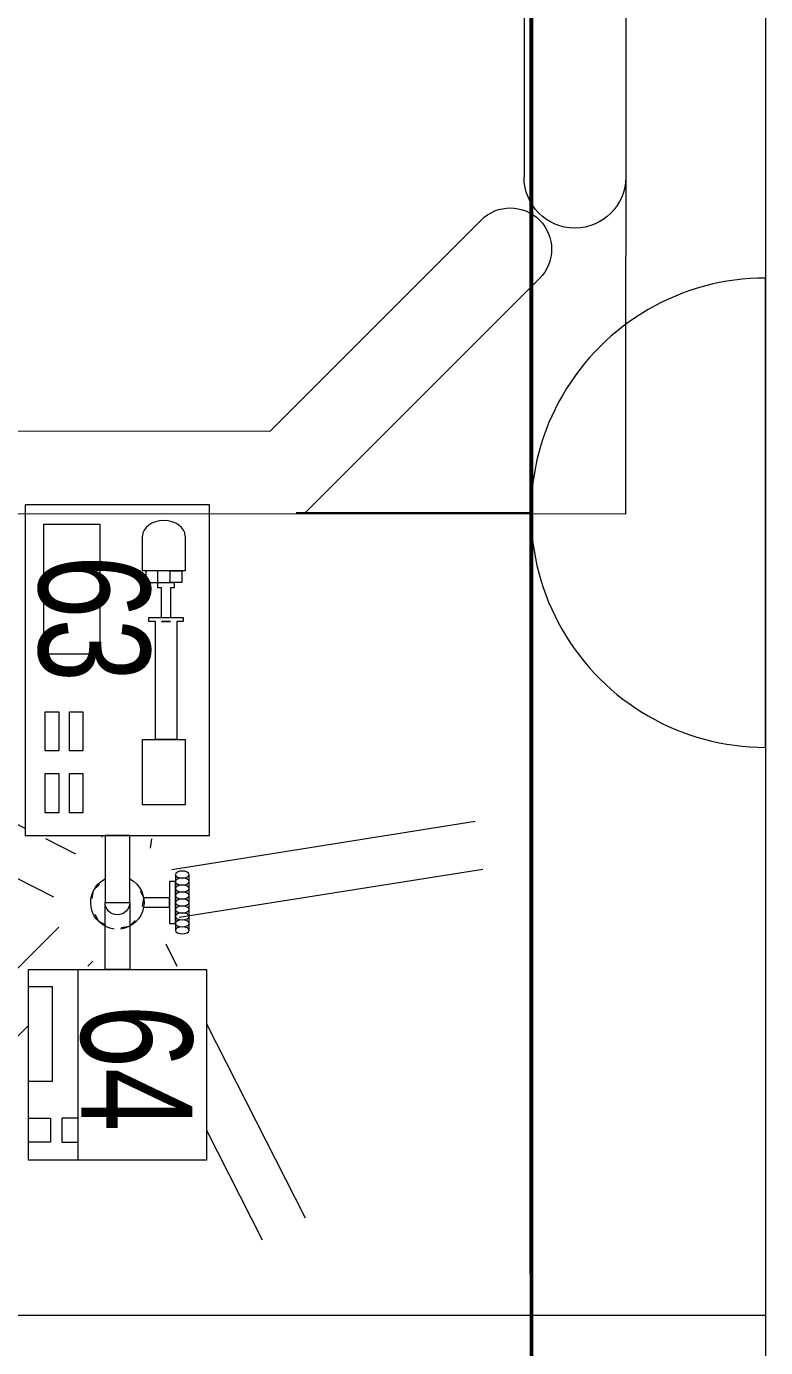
# Model space of a CAD drawing. Header units: metres. Extents: x 75097 to 220695, y -1557923 to -1361206.
# Drawn here: x 105619 to 106200, y -1460560 to -1459521 of the extents above; entities that cross this region are included whole.
import ezdxf

# ---------------------------------------------------------------- set-up
doc = ezdxf.new("R2010")
doc.units = ezdxf.units.M
doc.layers.get('0').update_dxf_attribs({"lineweight": 0})
for name, color, linetype, lineweight in [('A-100 - Copy$0$Medical Equipment and Furniture', 8, 'Continuous', 0), ('A-100 - Copy$0$Medical Equipment and Furniture1', 8, 'Continuous', 5), ('A-100 - Copy$0$Medical Equipment and Furniture2', 8, 'Continuous', 13), ('A-100 - Copy$0$Walls', 8, 'Continuous', 0)]:
    doc.layers.add(name, color=color, linetype=linetype, lineweight=lineweight)
doc.layers.add('E-POWR', color=7, linetype='Continuous', lineweight=9, true_color=0x4e7e3e)
doc.styles.add('A-100 - Copy$0$X3G_ENTITY_257CFD', font='swisscl.ttf', dxfattribs={"height": 200})

# ---------------------------------------------------------------- blocks, each defined once
blk = doc.blocks.new('NORMAL SOCKET')
at = {"layer": 'E-POWR'}
for p, q in [((0, 307.7), (0, 615.4)), ((-307.7, 0), (307.7, 0))]:
    blk.add_line(p, q, dxfattribs=at)
blk.add_ellipse((0, 0), major_axis=(32.8, 305.9), ratio=1, start_param=4.81904, end_param=7.960633, dxfattribs=at)
blk = doc.blocks.new('*X149')
for p, q in [((5, 3), (5, 3)), ((5, 3), (5, 3)), ((5, 3), (5, 3)), ((5, 3), (5, 3)), ((5, 3), (5, 3)), ((5, 3), (5, 3)), ((5, 3), (5, 3)), ((5, 3), (5, 3)), ((5, 3), (5, 3)), ((5, 3), (5, 3)), ((5, 3), (5, 3)), ((5, 3), (5, 3)), ((5, 3), (5, 3)), ((5, 3), (5, 3)), ((5, 3), (5, 3)), ((5, 3), (5, 3)), ((5, 3), (5, 3)), ((5, 3), (5, 3)), ((5, 3), (5, 3)), ((5, 3), (5, 3)), ((5, 3), (5, 3)), ((5, 3), (5, 3)), ((5, 3), (5, 3)), ((5, 3), (5, 3)), ((5, 3), (5, 3)), ((5, 3), (5, 3)), ((5, 3), (5, 3)), ((5, 3), (5, 3)), ((5, 3), (5, 3)), ((5, 3), (5, 3)), ((5, 3), (5, 3)), ((5, 3), (5, 3)), ((5, 3), (5, 3)), ((5, 3), (5, 3)), ((5, 3), (5, 3)), ((5, 3), (5, 3)), ((5, 3), (5, 3)), ((5, 3), (5, 3)), ((5, 3), (5, 3)), ((5, 3), (5, 3)), ((5, 3), (5, 3)), ((5, 3), (5, 3)), ((5, 3), (5, 3)), ((5, 3), (5, 3)), ((5, 3), (5, 3)), ((5, 3), (5, 3)), ((5, 3), (5, 3)), ((5, 3), (5, 3)), ((5, 3), (5, 3)), ((5, 3), (5, 3)), ((5, 3), (5, 3)), ((5, 3), (5, 3)), ((5, 3), (5, 3)), ((5, 3), (5, 3)), ((5, 3), (5, 3)), ((5, 3), (5, 3)), ((5, 3), (5, 3)), ((5, 3), (5, 3)), ((5, 3), (5, 3)), ((5, 3), (5, 3)), ((5, 3), (5, 3)), ((5, 3), (5, 3)), ((5, 3), (5, 3)), ((5, 3), (5, 3)), ((5, 3), (5, 3)), ((5, 3), (5, 3)), ((6, 3), (5, 3)), ((5, 3), (5, 3)), ((6, 3), (5, 3)), ((5, 3), (5, 3)), ((6, 3), (5, 3)), ((5, 3), (5, 3)), ((6, 3), (5, 3)), ((5, 3), (5, 3)), ((5, 3), (5, 3)), ((5, 3), (5, 3)), ((5, 3), (5, 3)), ((5, 3), (5, 3)), ((5, 3), (5, 3)), ((5, 3), (5, 3)), ((5, 3), (5, 3)), ((5, 3), (5, 3)), ((5, 3), (5, 3)), ((5, 3), (5, 3)), ((5, 3), (5, 3)), ((5, 3), (5, 3)), ((5, 3), (5, 3)), ((5, 3), (5, 3)), ((5, 3), (5, 3)), ((5, 3), (5, 3)), ((5, 3), (5, 3)), ((5, 3), (5, 3)), ((5, 3), (5, 3)), ((5, 3), (5, 3)), ((5, 3), (5, 3)), ((5, 3), (5, 3)), ((6, 3), (6, 3)), ((6, 3), (6, 3)), ((6, 3), (6, 3)), ((6, 3), (6, 3)), ((6, 3), (6, 3)), ((6, 3), (6, 3)), ((6, 3), (6, 3)), ((6, 3), (6, 3)), ((6, 3), (6, 3)), ((6, 3), (6, 3)), ((6, 3), (6, 3)), ((6, 3), (6, 3)), ((6, 3), (6, 3)), ((6, 3), (6, 3)), ((6, 3), (6, 3)), ((6, 3), (6, 3)), ((6, 3), (6, 3)), ((6, 3), (6, 3)), ((6, 3), (6, 3)), ((6, 3), (6, 3)), ((6, 3), (6, 3)), ((6, 3), (6, 3)), ((6, 3), (6, 3)), ((6, 3), (6, 3)), ((6, 3), (6, 3)), ((6, 3), (6, 3)), ((6, 3), (6, 3)), ((6, 3), (6, 3)), ((6, 3), (6, 3)), ((6, 3), (6, 3)), ((6, 3), (6, 3)), ((6, 3), (6, 3)), ((6, 3), (6, 3)), ((6, 3), (6, 3)), ((6, 3), (6, 3)), ((6, 3), (6, 3)), ((6, 3), (6, 3)), ((6, 3), (6, 3)), ((6, 3), (6, 3)), ((6, 3), (6, 3)), ((6, 3), (6, 3)), ((6, 3), (6, 3)), ((6, 3), (6, 3)), ((6, 3), (6, 3)), ((6, 3), (6, 3)), ((6, 3), (6, 3)), ((6, 3), (6, 3)), ((6, 3), (6, 3)), ((6, 3), (6, 3)), ((6, 3), (6, 3)), ((6, 3), (6, 3)), ((6, 3), (6, 3)), ((6, 3), (6, 3)), ((6, 3), (6, 3)), ((6, 3), (6, 3)), ((6, 3), (6, 3)), ((6, 3), (6, 3)), ((6, 3), (6, 3)), ((6, 3), (6, 3)), ((6, 3), (6, 3)), ((6, 3), (6, 3)), ((6, 3), (6, 3)), ((6, 3), (6, 3)), ((6, 3), (6, 3)), ((6, 3), (6, 3)), ((6, 3), (6, 3)), ((6, 3), (6, 3)), ((6, 3), (6, 3)), ((6, 3), (6, 3)), ((6, 3), (6, 3)), ((6, 3), (6, 3)), ((6, 3), (6, 3)), ((6, 3), (6, 3)), ((6, 3), (6, 3)), ((6, 3), (6, 3)), ((6, 3), (6, 3)), ((6, 3), (6, 3)), ((6, 3), (6, 3)), ((6, 3), (6, 3)), ((6, 3), (6, 3)), ((6, 3), (6, 3)), ((6, 3), (6, 3)), ((6, 3), (6, 3)), ((6, 3), (6, 3)), ((6, 3), (6, 3)), ((6, 3), (6, 3)), ((6, 3), (6, 3)), ((6, 3), (6, 3)), ((6, 3), (6, 3)), ((6, 3), (6, 3)), ((6, 3), (6, 3)), ((6, 3), (6, 3)), ((6, 3), (6, 3)), ((6, 3), (6, 3)), ((6, 3), (6, 3)), ((6, 3), (6, 3)), ((6, 3), (6, 3)), ((6, 3), (6, 3)), ((6, 3), (6, 3)), ((6, 3), (6, 3)), ((6, 3), (6, 3)), ((6, 3), (6, 3)), ((6, 3), (6, 3)), ((6, 3), (6, 3)), ((6, 3), (6, 3)), ((6, 3), (6, 3)), ((6, 3), (6, 3)), ((6, 3), (6, 3)), ((6, 3), (6, 3)), ((6, 3), (6, 3)), ((6, 3), (6, 3)), ((6, 3), (6, 3)), ((6, 3), (6, 3)), ((6, 3), (6, 3)), ((6, 3), (6, 3)), ((6, 3), (6, 3)), ((6, 3), (6, 3)), ((6, 3), (6, 3)), ((6, 3), (6, 3)), ((6, 3), (6, 3)), ((6, 3), (6, 3)), ((6, 3), (6, 3)), ((6, 3), (6, 3)), ((6, 3), (6, 3)), ((6, 3), (6, 3)), ((6, 3), (6, 3)), ((6, 3), (6, 3)), ((6, 3), (6, 3)), ((6, 3), (6, 3)), ((6, 3), (6, 3)), ((6, 3), (6, 3)), ((6, 3), (6, 3)), ((6, 3), (6, 3)), ((6, 3), (6, 3)), ((6, 3), (6, 3)), ((6, 3), (6, 3)), ((6, 3), (6, 3)), ((6, 3), (6, 3)), ((6, 3), (6, 3)), ((6, 3), (6, 3)), ((6, 3), (6, 3)), ((6, 3), (6, 3)), ((6, 3), (6, 3)), ((6, 3), (6, 3)), ((6, 3), (6, 3)), ((6, 3), (6, 3)), ((6, 3), (6, 3)), ((6, 3), (6, 3)), ((6, 3), (6, 3)), ((6, 3), (6, 3)), ((6, 3), (6, 3)), ((6, 3), (6, 3)), ((6, 3), (6, 3)), ((6, 3), (6, 3)), ((6, 3), (6, 3)), ((6, 3), (6, 3)), ((6, 3), (6, 3)), ((6, 3), (6, 3)), ((6, 3), (6, 3)), ((6, 3), (6, 3)), ((6, 3), (6, 3)), ((6, 3), (6, 3)), ((6, 3), (6, 3)), ((6, 3), (6, 3)), ((6, 3), (6, 3)), ((6, 3), (6, 3)), ((6, 3), (6, 3)), ((6, 3), (6, 3)), ((6, 3), (6, 3)), ((6, 3), (6, 3)), ((6, 3), (6, 3)), ((6, 3), (6, 3)), ((6, 3), (6, 3)), ((6, 3), (6, 3)), ((6, 3), (6, 3)), ((6, 3), (6, 3)), ((6, 3), (6, 3)), ((6, 3), (6, 3)), ((6, 3), (6, 3)), ((6, 3), (6, 3)), ((6, 3), (6, 3)), ((6, 3), (6, 3)), ((6, 3), (6, 3)), ((6, 3), (6, 3)), ((6, 3), (6, 3)), ((6, 3), (6, 3)), ((6, 3), (6, 3)), ((6, 3), (6, 3)), ((6, 3), (6, 3)), ((6, 3), (6, 3)), ((6, 3), (6, 3)), ((6, 3), (6, 3)), ((6, 3), (6, 3)), ((6, 3), (6, 3)), ((6, 3), (6, 3)), ((6, 3), (6, 3)), ((6, 3), (6, 3)), ((6, 3), (6, 3)), ((6, 3), (6, 3)), ((6, 3), (6, 3)), ((6, 3), (6, 3)), ((6, 3), (6, 3)), ((6, 3), (6, 3)), ((6, 3), (6, 3)), ((6, 3), (5, 3)), ((6, 3), (5, 3)), ((6, 3), (5, 3)), ((6, 3), (5, 3)), ((6, 3), (5, 3)), ((6, 3), (6, 3)), ((6, 3), (6, 3)), ((6, 3), (6, 3)), ((6, 3), (6, 3)), ((6, 3), (6, 3)), ((6, 3), (6, 3)), ((6, 3), (6, 3)), ((6, 3), (6, 3)), ((6, 3), (6, 3)), ((6, 3), (6, 3)), ((6, 3), (6, 3)), ((6, 3), (6, 3)), ((6, 3), (6, 3)), ((6, 3), (6, 3)), ((6, 3), (6, 3)), ((6, 3), (6, 3)), ((6, 3), (6, 3)), ((6, 3), (6, 3)), ((6, 3), (6, 3)), ((6, 3), (6, 3)), ((6, 3), (6, 3)), ((6, 3), (6, 3)), ((6, 3), (6, 3)), ((6, 3), (6, 3)), ((6, 3), (6, 3)), ((6, 3), (6, 3)), ((6, 3), (6, 3)), ((6, 3), (6, 3)), ((6, 3), (6, 3)), ((6, 3), (6, 3)), ((6, 3), (6, 3)), ((6, 3), (6, 3)), ((6, 3), (6, 3)), ((6, 3), (6, 3)), ((6, 3), (6, 3)), ((6, 3), (6, 3)), ((6, 3), (6, 3)), ((6, 3), (6, 3)), ((6, 3), (6, 3)), ((6, 3), (6, 3)), ((6, 3), (6, 3)), ((6, 3), (6, 3)), ((6, 3), (6, 3)), ((6, 3), (6, 3)), ((6, 3), (6, 3)), ((6, 3), (6, 3)), ((6, 3), (6, 3)), ((6, 3), (6, 3)), ((6, 3), (6, 3)), ((6, 3), (6, 3)), ((6, 3), (6, 3)), ((6, 3), (6, 3)), ((6, 3), (6, 3)), ((6, 3), (6, 3)), ((6, 3), (6, 3)), ((6, 3), (6, 3)), ((6, 3), (6, 3)), ((6, 3), (6, 3)), ((6, 3), (6, 3)), ((6, 3), (6, 3)), ((6, 3), (6, 3)), ((6, 3), (6, 3)), ((6, 3), (6, 3)), ((6, 3), (6, 3)), ((6, 3), (6, 3)), ((6, 3), (6, 3)), ((6, 3), (6, 3)), ((6, 3), (6, 3)), ((6, 3), (6, 3)), ((6, 3), (6, 3)), ((6, 3), (6, 3)), ((6, 3), (6, 3)), ((6, 3), (6, 3)), ((6, 3), (6, 3)), ((6, 3), (6, 3)), ((6, 3), (6, 3)), ((6, 3), (6, 3)), ((6, 3), (6, 3)), ((6, 3), (6, 3)), ((6, 3), (6, 3)), ((6, 3), (6, 3)), ((6, 3), (6, 3)), ((6, 3), (6, 3)), ((6, 3), (6, 3)), ((6, 3), (6, 3)), ((6, 3), (6, 3)), ((6, 3), (6, 3)), ((6, 3), (6, 3)), ((6, 3), (6, 3)), ((6, 3), (6, 3)), ((6, 3), (6, 3)), ((6, 3), (6, 3)), ((6, 3), (6, 3)), ((6, 3), (6, 3)), ((6, 3), (6, 3)), ((6, 3), (6, 3)), ((6, 3), (6, 3)), ((6, 3), (6, 3)), ((6, 3), (6, 3)), ((6, 3), (6, 3)), ((6, 3), (6, 3)), ((6, 3), (6, 3)), ((6, 3), (6, 3)), ((6, 3), (6, 3)), ((6, 3), (6, 3)), ((6, 3), (6, 3)), ((6, 3), (6, 3)), ((6, 3), (6, 3)), ((6, 3), (6, 3)), ((6, 3), (6, 3)), ((6, 3), (6, 3)), ((6, 3), (6, 3)), ((6, 3), (6, 3)), ((6, 3), (6, 3)), ((6, 3), (6, 3)), ((6, 3), (6, 3)), ((6, 3), (6, 3)), ((6, 3), (6, 3)), ((6, 3), (6, 3)), ((6, 3), (6, 3)), ((6, 3), (6, 3)), ((6, 3), (6, 3)), ((6, 3), (6, 3)), ((6, 3), (6, 3)), ((6, 3), (6, 3)), ((6, 3), (6, 3)), ((6, 3), (6, 3)), ((6, 3), (6, 3)), ((6, 3), (6, 3)), ((6, 3), (6, 3)), ((6, 3), (6, 3)), ((6, 3), (6, 3)), ((6, 3), (6, 3)), ((6, 3), (6, 3)), ((6, 3), (6, 3)), ((6, 3), (6, 3)), ((6, 3), (6, 3)), ((6, 3), (6, 3)), ((6, 3), (6, 3)), ((6, 3), (6, 3)), ((6, 3), (6, 3)), ((6, 3), (6, 3)), ((6, 3), (6, 3)), ((6, 3), (6, 3)), ((6, 3), (6, 3)), ((6, 3), (6, 3)), ((6, 3), (6, 3)), ((6, 3), (6, 3)), ((6, 3), (6, 3)), ((6, 3), (6, 3)), ((6, 3), (6, 3)), ((6, 3), (6, 3)), ((6, 3), (6, 3)), ((6, 3), (6, 3)), ((6, 3), (6, 3)), ((6, 3), (6, 3)), ((6, 3), (6, 3)), ((6, 3), (6, 3)), ((6, 3), (6, 3)), ((6, 3), (6, 3)), ((6, 3), (6, 3)), ((6, 3), (6, 3)), ((6, 3), (6, 3)), ((6, 3), (6, 3)), ((6, 3), (6, 3)), ((6, 3), (6, 3)), ((6, 3), (6, 3)), ((6, 3), (6, 3)), ((6, 3), (6, 3)), ((6, 3), (6, 3)), ((6, 3), (6, 3)), ((6, 3), (6, 3)), ((6, 3), (6, 3)), ((6, 3), (6, 3)), ((6, 3), (6, 3)), ((6, 3), (6, 3)), ((6, 3), (6, 3)), ((6, 3), (6, 3)), ((6, 3), (6, 3)), ((6, 3), (6, 3)), ((6, 3), (6, 3)), ((6, 3), (6, 3)), ((6, 3), (6, 3)), ((6, 3), (6, 3)), ((6, 3), (6, 3)), ((6, 3), (6, 3)), ((6, 3), (6, 3)), ((6, 3), (6, 3)), ((6, 3), (6, 3)), ((6, 3), (6, 3)), ((6, 3), (6, 3)), ((6, 3), (6, 3)), ((6, 3), (6, 3)), ((6, 3), (6, 3)), ((6, 3), (6, 3)), ((6, 3), (6, 3)), ((6, 3), (6, 3)), ((6, 3), (6, 3)), ((6, 3), (6, 3)), ((6, 3), (6, 3)), ((6, 3), (6, 3)), ((6, 3), (6, 3)), ((6, 3), (6, 3)), ((6, 3), (6, 3)), ((6, 3), (6, 3)), ((6, 3), (6, 3)), ((6, 3), (6, 3)), ((6, 3), (6, 3)), ((6, 3), (6, 3)), ((6, 3), (6, 3)), ((6, 3), (6, 3)), ((6, 3), (6, 3)), ((6, 3), (6, 3)), ((6, 3), (6, 3)), ((6, 3), (6, 3)), ((6, 3), (6, 3)), ((6, 3), (6, 3)), ((6, 3), (6, 3)), ((6, 3), (6, 3)), ((6, 3), (6, 3)), ((6, 3), (6, 3)), ((6, 3), (6, 3)), ((6, 3), (6, 3)), ((6, 3), (6, 3)), ((6, 3), (6, 3)), ((6, 3), (6, 3)), ((6, 3), (6, 3)), ((6, 3), (6, 3)), ((6, 3), (6, 3)), ((6, 3), (6, 3)), ((6, 3), (6, 3)), ((6, 3), (6, 3)), ((6, 3), (6, 3)), ((6, 3), (6, 3)), ((6, 3), (6, 3)), ((6, 3), (6, 3)), ((6, 3), (6, 3)), ((6, 3), (6, 3)), ((6, 3), (6, 3)), ((6, 3), (6, 3)), ((6, 3), (6, 3)), ((6, 3), (6, 3)), ((6, 3), (6, 3)), ((6, 3), (6, 3)), ((6, 3), (6, 3)), ((6, 3), (6, 3)), ((6, 3), (6, 3)), ((6, 3), (6, 3)), ((6, 3), (6, 3)), ((6, 3), (6, 3)), ((6, 3), (6, 3)), ((6, 3), (6, 3)), ((6, 3), (6, 3)), ((6, 3), (6, 3)), ((6, 3), (6, 3)), ((6, 3), (6, 3)), ((6, 3), (6, 3)), ((6, 3), (6, 3)), ((6, 3), (6, 3)), ((6, 3), (6, 3)), ((6, 3), (6, 3)), ((6, 3), (6, 3)), ((6, 3), (6, 3)), ((6, 3), (6, 3)), ((6, 3), (6, 3)), ((6, 3), (6, 3)), ((6, 3), (6, 3)), ((6, 3), (6, 3)), ((6, 3), (6, 3)), ((6, 3), (6, 3)), ((6, 3), (6, 3)), ((6, 3), (6, 3)), ((6, 3), (6, 3)), ((6, 3), (6, 3)), ((6, 3), (6, 3)), ((6, 3), (6, 3)), ((6, 3), (6, 3)), ((6, 3), (6, 3)), ((6, 3), (6, 3)), ((6, 3), (6, 3)), ((6, 3), (6, 3)), ((6, 3), (6, 3)), ((6, 3), (6, 3)), ((6, 3), (6, 3)), ((6, 3), (6, 3)), ((6, 3), (6, 3)), ((6, 3), (6, 3)), ((6, 3), (6, 3)), ((6, 3), (6, 3)), ((6, 3), (6, 3)), ((6, 3), (6, 3)), ((6, 3), (6, 3)), ((6, 3), (6, 3)), ((6, 3), (6, 3)), ((6, 3), (6, 3)), ((6, 3), (6, 3)), ((6, 3), (6, 3)), ((6, 3), (6, 3)), ((6, 3), (6, 3)), ((6, 3), (6, 3)), ((6, 3), (6, 3)), ((6, 3), (6, 3)), ((6, 3), (6, 3)), ((6, 3), (6, 3)), ((6, 3), (6, 3)), ((6, 3), (6, 3)), ((6, 3), (6, 3)), ((6, 3), (6, 3)), ((6, 3), (6, 3)), ((6, 3), (6, 3)), ((6, 3), (6, 3)), ((6, 3), (6, 3)), ((6, 3), (6, 3)), ((6, 3), (6, 3)), ((6, 3), (6, 3)), ((6, 3), (6, 3)), ((6, 3), (6, 3))]:
    blk.add_line(p, q)
blk = doc.blocks.new('*X150')
for p, q in [((13, 1), (13, 1)), ((13, 1), (13, 1)), ((13, 1), (13, 1)), ((13, 1), (13, 1)), ((13, 1), (13, 1)), ((13, 1), (13, 1)), ((13, 1), (13, 1)), ((13, 1), (13, 1)), ((13, 1), (13, 1)), ((13, 1), (13, 1)), ((13, 1), (13, 1)), ((13, 1), (13, 1)), ((13, 1), (13, 1)), ((13, 1), (13, 1)), ((13, 1), (13, 1)), ((13, 1), (14, 1)), ((13, 1), (14, 1)), ((13, 1), (14, 1)), ((13, 1), (13, 1)), ((13, 1), (13, 1)), ((13, 1), (13, 1)), ((13, 1), (13, 1)), ((13, 1), (13, 1)), ((13, 1), (13, 1)), ((13, 1), (13, 1)), ((13, 1), (13, 1)), ((13, 1), (13, 1)), ((13, 1), (13, 1)), ((13, 1), (13, 1)), ((13, 1), (13, 1)), ((13, 1), (13, 1)), ((13, 1), (13, 1)), ((13, 1), (13, 1)), ((13, 1), (13, 1)), ((13, 1), (13, 1)), ((13, 1), (13, 1)), ((13, 1), (13, 1)), ((13, 1), (13, 1)), ((13, 1), (13, 1)), ((13, 1), (13, 1)), ((13, 1), (13, 1)), ((13, 1), (13, 1)), ((13, 1), (13, 1)), ((13, 1), (13, 1)), ((13, 1), (13, 1)), ((13, 1), (13, 1)), ((13, 1), (13, 1)), ((13, 1), (13, 1)), ((13, 1), (13, 1)), ((13, 1), (13, 1)), ((13, 1), (13, 1)), ((13, 1), (13, 1)), ((13, 1), (13, 1)), ((13, 1), (13, 1)), ((13, 1), (13, 1)), ((13, 1), (13, 1)), ((13, 1), (13, 1)), ((13, 1), (13, 1)), ((13, 1), (13, 1)), ((13, 1), (13, 1)), ((13, 1), (13, 1)), ((13, 1), (13, 1)), ((13, 1), (13, 1)), ((13, 1), (13, 1)), ((13, 1), (13, 1)), ((13, 1), (13, 1)), ((13, 1), (13, 1)), ((13, 1), (13, 1)), ((13, 1), (13, 1)), ((13, 1), (13, 1)), ((13, 1), (13, 1)), ((13, 1), (13, 1)), ((13, 1), (13, 1)), ((13, 1), (13, 1)), ((13, 1), (13, 1)), ((13, 1), (13, 1)), ((13, 1), (13, 1)), ((13, 1), (13, 1)), ((13, 1), (13, 1)), ((13, 1), (13, 1)), ((13, 1), (13, 1)), ((13, 1), (13, 1)), ((13, 1), (13, 1)), ((13, 1), (13, 1)), ((13, 1), (13, 1)), ((13, 1), (13, 1)), ((13, 1), (13, 1)), ((13, 1), (13, 1)), ((13, 1), (13, 1)), ((13, 1), (13, 1)), ((13, 1), (13, 1)), ((13, 1), (13, 1)), ((13, 1), (13, 1)), ((13, 1), (13, 1)), ((13, 1), (13, 1)), ((13, 1), (13, 1)), ((13, 1), (13, 1)), ((13, 1), (13, 1)), ((13, 1), (13, 1)), ((13, 1), (13, 1)), ((13, 1), (13, 1)), ((13, 1), (13, 1)), ((13, 1), (13, 1)), ((13, 1), (13, 1)), ((13, 1), (13, 1)), ((13, 1), (13, 1)), ((13, 1), (13, 1)), ((13, 1), (13, 1)), ((13, 1), (13, 1)), ((13, 1), (13, 1)), ((13, 1), (13, 1)), ((13, 1), (13, 1)), ((13, 1), (13, 1)), ((13, 1), (13, 1)), ((13, 1), (13, 1)), ((13, 1), (13, 1)), ((13, 1), (13, 1)), ((13, 1), (13, 1)), ((13, 1), (13, 1)), ((13, 1), (13, 1)), ((13, 1), (13, 1)), ((13, 1), (13, 1)), ((13, 1), (13, 1)), ((13, 1), (14, 1)), ((13, 0), (13, 0)), ((13, 0), (13, 0)), ((13, 0), (13, 0)), ((13, 0), (13, 0)), ((13, 0), (13, 0)), ((13, 0), (13, 0)), ((13, 0), (13, 0)), ((13, 0), (13, 0)), ((13, 0), (13, 0)), ((13, 0), (13, 0)), ((13, 0), (13, 0)), ((13, 0), (13, 0)), ((13, 0), (13, 0)), ((13, 0), (13, 0)), ((13, 0), (13, 0)), ((13, 0), (13, 0)), ((13, 0), (13, 0)), ((13, 0), (13, 0)), ((13, 0), (13, 0)), ((13, 0), (13, 0)), ((13, 0), (13, 0)), ((13, 0), (13, 0)), ((13, 0), (13, 0)), ((13, 0), (13, 0)), ((13, 0), (13, 0)), ((13, 0), (13, 0)), ((13, 0), (13, 0)), ((13, 0), (13, 0)), ((13, 0), (13, 0)), ((13, 0), (13, 0)), ((13, 0), (13, 0)), ((13, 0), (13, 0)), ((13, 0), (13, 0)), ((13, 0), (13, 0)), ((13, 0), (13, 0)), ((13, 0), (13, 0)), ((13, 0), (13, 0)), ((13, 0), (13, 0)), ((13, 0), (13, 0)), ((13, 0), (13, 0)), ((13, 0), (13, 0)), ((13, 0), (13, 0)), ((13, 0), (13, 0)), ((13, 0), (13, 0)), ((13, 0), (13, 0)), ((13, 0), (13, 0)), ((13, 0), (13, 0)), ((13, 0), (13, 0)), ((13, 0), (14, 0)), ((13, 0), (14, 0)), ((13, 0), (13, 0)), ((13, 0), (14, 0)), ((14, 1), (14, 1)), ((14, 1), (14, 1)), ((14, 1), (14, 1)), ((14, 1), (14, 1)), ((14, 1), (14, 1)), ((14, 1), (14, 1)), ((14, 1), (14, 1)), ((14, 1), (14, 1)), ((14, 1), (14, 1)), ((14, 1), (14, 1)), ((14, 1), (14, 1)), ((14, 1), (14, 1)), ((14, 1), (14, 1)), ((14, 1), (14, 1)), ((14, 1), (14, 1)), ((14, 1), (14, 1)), ((14, 1), (14, 1)), ((14, 1), (14, 1)), ((14, 1), (14, 1)), ((14, 1), (14, 1)), ((14, 1), (14, 1)), ((14, 1), (14, 1)), ((14, 1), (14, 1)), ((14, 1), (14, 1)), ((14, 1), (14, 1)), ((14, 1), (14, 1)), ((14, 1), (14, 1)), ((14, 1), (14, 1)), ((14, 1), (14, 1)), ((14, 1), (14, 1)), ((14, 1), (14, 1)), ((14, 1), (14, 1)), ((14, 1), (14, 1)), ((14, 1), (14, 1)), ((14, 1), (14, 1)), ((14, 1), (14, 1)), ((14, 1), (14, 1)), ((14, 1), (14, 1)), ((14, 1), (14, 1)), ((14, 1), (14, 1)), ((14, 1), (14, 1)), ((14, 1), (14, 1)), ((14, 1), (14, 1)), ((14, 1), (14, 1)), ((14, 1), (14, 1)), ((14, 1), (14, 1)), ((14, 1), (14, 1)), ((14, 1), (14, 1)), ((14, 1), (14, 1)), ((14, 1), (14, 1)), ((14, 1), (14, 1)), ((14, 1), (14, 1)), ((14, 1), (14, 1)), ((14, 1), (14, 1)), ((14, 1), (14, 1)), ((14, 1), (14, 1)), ((14, 1), (14, 1)), ((14, 1), (14, 1)), ((14, 1), (14, 1)), ((14, 1), (14, 1)), ((14, 1), (14, 1)), ((14, 1), (14, 1)), ((14, 1), (14, 1)), ((14, 1), (14, 1)), ((14, 1), (14, 1)), ((14, 1), (14, 1)), ((14, 1), (14, 1)), ((14, 1), (14, 1)), ((14, 1), (14, 1)), ((14, 1), (14, 1)), ((14, 1), (14, 1)), ((14, 1), (14, 1)), ((14, 1), (14, 1)), ((14, 1), (14, 1)), ((14, 1), (14, 1)), ((14, 1), (14, 1)), ((14, 1), (14, 1)), ((14, 1), (14, 1)), ((14, 1), (14, 1)), ((14, 1), (14, 1)), ((14, 1), (14, 1)), ((14, 1), (14, 1)), ((14, 1), (14, 1)), ((14, 1), (14, 1)), ((14, 1), (14, 1)), ((14, 1), (14, 1)), ((14, 1), (14, 1)), ((14, 1), (14, 1)), ((14, 1), (14, 1)), ((14, 1), (14, 1)), ((14, 1), (14, 1)), ((14, 1), (14, 1)), ((14, 1), (14, 1)), ((14, 1), (14, 1)), ((14, 0), (14, 0)), ((14, 0), (14, 0)), ((14, 0), (14, 0)), ((14, 0), (14, 0)), ((14, 0), (14, 0)), ((14, 0), (14, 0)), ((14, 0), (14, 0)), ((14, 0), (14, 0)), ((14, 0), (14, 0)), ((14, 0), (14, 0)), ((14, 0), (14, 0)), ((14, 0), (14, 0)), ((14, 0), (14, 0)), ((14, 0), (14, 0)), ((14, 0), (14, 0)), ((14, 0), (14, 0)), ((14, 0), (14, 0)), ((14, 0), (14, 0)), ((14, 0), (14, 0)), ((14, 0), (14, 0)), ((14, 0), (14, 0)), ((14, 0), (14, 0)), ((14, 0), (14, 0)), ((14, 0), (14, 0)), ((14, 0), (14, 0)), ((14, 0), (14, 0)), ((14, 0), (14, 0)), ((14, 0), (14, 0)), ((14, 0), (14, 0)), ((14, 0), (14, 0)), ((14, 0), (14, 0)), ((14, 0), (14, 0)), ((14, 0), (14, 0)), ((14, 0), (14, 0)), ((14, 0), (14, 0)), ((14, 0), (14, 0)), ((14, 0), (14, 0)), ((14, 0), (14, 0)), ((14, 0), (14, 0)), ((14, 0), (14, 0)), ((14, 0), (14, 0)), ((14, 0), (14, 0)), ((14, 0), (14, 0)), ((14, 0), (14, 0)), ((14, 0), (14, 0)), ((14, 0), (14, 0)), ((14, 0), (14, 0)), ((14, 0), (14, 0)), ((13, 0), (13, 0)), ((13, 0), (14, 0)), ((13, 0), (13, 0)), ((13, 0), (14, 0)), ((13, 0), (13, 0)), ((13, 0), (14, 0)), ((13, 0), (13, 0)), ((13, 0), (13, 0)), ((13, 0), (13, 0)), ((13, 0), (13, 0)), ((13, 0), (14, 0)), ((13, 0), (13, 0)), ((13, 0), (14, 0)), ((13, 0), (13, 0)), ((13, 0), (14, 0)), ((13, 0), (13, 0)), ((13, 0), (14, 0)), ((13, 0), (13, 0)), ((13, 0), (14, 0)), ((13, 0), (13, 0)), ((13, 0), (14, 0)), ((13, 0), (13, 0)), ((13, 0), (14, 0)), ((13, 0), (13, 0)), ((13, 0), (13, 0)), ((13, 0), (13, 0)), ((13, 0), (14, 0)), ((13, 0), (13, 0)), ((13, 0), (14, 0)), ((13, 0), (13, 0)), ((13, 0), (14, 0)), ((13, 0), (13, 0)), ((13, 0), (14, 0)), ((13, 0), (13, 0)), ((13, 0), (13, 0)), ((13, 0), (13, 0)), ((13, 0), (13, 0)), ((13, 0), (13, 0)), ((13, 0), (13, 0)), ((13, 0), (13, 0)), ((13, 0), (13, 0)), ((13, 0), (13, 0)), ((13, 0), (13, 0)), ((13, 0), (13, 0)), ((13, 0), (13, 0)), ((13, 0), (13, 0)), ((13, 0), (13, 0)), ((13, 0), (13, 0)), ((13, 0), (13, 0)), ((13, 0), (13, 0)), ((13, 0), (13, 0)), ((13, 0), (13, 0)), ((13, 0), (13, 0)), ((13, 0), (13, 0)), ((13, 0), (13, 0)), ((13, 0), (13, 0)), ((13, 0), (13, 0)), ((13, 0), (13, 0)), ((13, 0), (13, 0)), ((13, 0), (13, 0)), ((13, 0), (13, 0)), ((13, 0), (13, 0)), ((13, 0), (13, 0)), ((13, 0), (13, 0)), ((13, -1), (13, -1)), ((13, -1), (13, -1)), ((13, -1), (13, -1)), ((13, -1), (13, -1)), ((13, -1), (13, -1)), ((13, -1), (14, -1)), ((13, -1), (13, -1)), ((14, 0), (14, 0)), ((14, 0), (14, 0)), ((14, 0), (14, 0)), ((14, 0), (14, 0)), ((14, 0), (14, 0)), ((14, 0), (14, 0)), ((14, 0), (14, 0)), ((14, 0), (14, 0)), ((14, 0), (14, 0)), ((14, 0), (14, 0)), ((14, 0), (14, 0)), ((14, 0), (14, 0)), ((14, 0), (14, 0)), ((14, 0), (14, 0)), ((14, 0), (14, 0)), ((13, 0), (14, 0)), ((14, 0), (14, 0)), ((14, 0), (14, 0)), ((14, 0), (14, 0)), ((14, 0), (14, 0)), ((14, 0), (14, 0)), ((14, 0), (14, 0)), ((14, 0), (14, 0)), ((14, 0), (14, 0)), ((14, 0), (14, 0)), ((14, 0), (14, 0)), ((14, 0), (14, 0)), ((14, 0), (14, 0)), ((14, 0), (14, 0)), ((14, 0), (14, 0)), ((14, 0), (14, 0)), ((14, 0), (14, 0)), ((14, 0), (14, 0)), ((14, 0), (14, 0)), ((14, 0), (14, 0)), ((14, 0), (14, 0)), ((14, 0), (14, 0)), ((14, 0), (14, 0)), ((14, 0), (14, 0)), ((14, 0), (14, 0)), ((14, 0), (14, 0)), ((14, 0), (14, 0)), ((14, 0), (14, 0)), ((14, 0), (14, 0)), ((14, 0), (14, 0)), ((14, 0), (14, 0)), ((14, 0), (14, 0)), ((14, 0), (14, 0)), ((14, 0), (14, 0)), ((14, 0), (14, 0)), ((14, -1), (14, -1)), ((14, -1), (14, -1)), ((14, -1), (14, -1)), ((14, -1), (14, -1)), ((14, -1), (14, -1))]:
    blk.add_line(p, q)
blk = doc.blocks.new('A-100 - Copy$0$HF16786E-P')
at = {"layer": 'A-100 - Copy$0$Medical Equipment and Furniture1'}
for p, q in [((0, 0.425), (-2.14, 0.425)), ((-0.2531, 0.425), (-0.0678, 0.2397)), ((0, -0.425), (0, 0.425)), ((-0.28, 0.36), (-1.86, 0.36)), ((-0.28, 0.36), (-0.1137, 0.1937)), ((-0.08, -0.16), (-0.08, 0.16))]:
    blk.add_line(p, q, dxfattribs=at)
for points in [[(0, 0.425), (0, 0.425), (0, 0.425), (0, 0.425), (0, 0.425), (0, 0.425), (0, 0.425), (0, 0.425), (0, 0.425), (0, 0.425), (0, 0.425), (0, 0.425), (0, 0.425), (0, 0.425), (0, 0.425), (0, 0.425), (0, 0.425), (0, 0.425), (0, 0.425), (0, 0.425), (0, 0.425), (0, 0.425), (0, 0.425), (0, 0.425), (0, 0.425), (0, 0.425), (0, 0.425), (0, 0.425), (0, 0.425), (0, 0.425), (0, 0.425), (0, 0.425), (0, 0.425), (0, 0.425), (0, 0.425), (0, 0.425), (0, 0.425), (0, 0.425), (0, 0.425), (0, 0.425), (0, 0.425), (0, 0.425), (0, 0.425), (0, 0.425), (0, 0.425), (0, 0.425), (0, 0.425), (0, 0.425), (0, 0.425), (0, 0.425), (0, 0.425), (0, 0.425), (0, 0.425), (0, 0.425), (0, 0.425), (0, 0.425), (0, 0.425), (0, 0.425), (0, 0.425), (0, 0.425), (0, 0.425), (0, 0.425), (0, 0.425), (0, 0.425), (0, 0.425), (0, 0.425), (0, 0.425), (0, 0.425), (0, 0.425), (0, 0.425), (0, 0.425), (0, 0.425), (0, 0.425), (0, 0.425), (0, 0.425), (0, 0.425), (0, 0.425), (0, 0.425), (0, 0.425), (0, 0.425), (0, 0.425), (0, 0.425), (0, 0.425), (0, 0.425), (0, 0.425), (0, 0.425), (0, 0.425), (0, 0.425), (0, 0.425), (0, 0.425), (0, 0.425), (0, 0.425), (0, 0.425), (0, 0.425), (0, 0.425), (0, 0.425), (0, 0.425), (0, 0.425), (0, 0.425), (0, 0.425), (0, 0.425), (0, 0.425), (0, 0.425), (0, 0.425), (0, 0.425), (0, 0.425), (0, 0.425), (0, 0.425), (0, 0.425), (0, 0.425), (0, 0.425), (0, 0.425), (0, 0.425), (0, 0.425), (0, 0.425), (0, 0.425), (0, 0.425), (0, 0.425), (0, 0.425), (0, 0.425), (0, 0.425), (0, 0.425), (0, 0.425), (0, 0.425), (0, 0.425), (0, 0.425), (0, 0.425), (0, 0.425), (0, 0.425), (0, 0.425), (0, 0.425), (0, 0.425), (0, 0.425), (0, 0.425), (0, 0.425), (0, 0.425), (0, 0.425), (0, 0.425), (0, 0.425), (0, 0.425), (0, 0.425), (0, 0.425), (0, 0.425), (0, 0.425), (0, 0.425), (0, 0.425), (0, 0.425), (0, 0.425), (0, 0.425), (0, 0.425), (0, 0.425), (0, 0.425), (0, 0.425), (0, 0.425), (0, 0.425), (0, 0.425), (0, 0.425), (0, 0.425), (0, 0.425), (0, 0.425), (0, 0.425), (0, 0.425), (0, 0.425), (0, 0.425), (0, 0.425), (0, 0.425), (0, 0.425), (0, 0.425), (0, 0.425), (0, 0.425), (0, 0.425), (0, 0.425), (0, 0.425), (0, 0.425), (0, 0.425), (0, 0.425), (0, 0.425), (0, 0.425), (0, 0.425), (0, 0.425), (0, 0.425), (0, 0.425), (0, 0.425), (0, 0.425), (0, 0.425), (0, 0.425), (0, 0.425), (0, 0.425), (0, 0.425), (0, 0.425), (0, 0.425), (0, 0.425), (0, 0.425), (0, 0.425), (0, 0.425), (0, 0.425), (0, 0.425), (0, 0.425), (0, 0.425), (0, 0.425), (0, 0.425), (0, 0.425), (0, 0.425), (0, 0.425), (0, 0.425), (0, 0.425), (0, 0.425), (0, 0.425), (0, 0.425), (0, 0.425), (0, 0.425), (0, 0.425), (0, 0.425), (0, 0.425), (0, 0.425), (0, 0.425), (0, 0.425), (0, 0.425), (0, 0.425)], [(0, 0.425), (0, 0.425), (0, 0.425), (0, 0.425), (0, 0.425), (0, 0.425), (0, 0.425), (0, 0.425), (0, 0.425), (0, 0.425), (0, 0.425), (0, 0.425), (0, 0.425), (0, 0.425), (0, 0.425), (0, 0.425), (0, 0.425), (0, 0.425), (0, 0.425), (0, 0.425), (0, 0.425), (0, 0.425), (0, 0.425), (0, 0.425), (0, 0.425), (0, 0.425), (0, 0.425), (0, 0.425), (0, 0.425), (0, 0.425), (0, 0.425), (0, 0.425), (0, 0.425), (0, 0.425), (0, 0.425), (0, 0.425), (0, 0.425), (0, 0.425), (0, 0.425), (0, 0.425), (0, 0.425), (0, 0.425), (0, 0.425), (0, 0.425), (0, 0.425), (0, 0.425), (0, 0.425), (0, 0.425), (0, 0.425), (0, 0.425), (0, 0.425), (0, 0.425), (0, 0.425), (0, 0.425), (0, 0.425), (0, 0.425), (0, 0.425), (0, 0.425), (0, 0.425), (0, 0.425), (0, 0.425), (0, 0.425), (0, 0.425), (0, 0.425), (0, 0.425), (0, 0.425), (0, 0.425), (0, 0.425), (0, 0.425), (0, 0.425), (0, 0.425), (0, 0.425), (0, 0.425), (0, 0.425), (0, 0.425), (0, 0.425), (0, 0.425), (0, 0.425), (0, 0.425), (0, 0.425), (0, 0.425), (0, 0.425), (0, 0.425), (0, 0.425), (0, 0.425), (0, 0.425), (0, 0.425), (0, 0.425), (0, 0.425), (0, 0.425), (0, 0.425), (0, 0.425), (0, 0.425), (0, 0.425), (0, 0.425), (0, 0.425), (0, 0.425), (0, 0.425), (0, 0.425), (0, 0.425), (0, 0.425), (0, 0.425), (0, 0.425), (0, 0.425), (0, 0.425), (0, 0.425), (0, 0.425), (0, 0.425), (0, 0.425), (0, 0.425), (0, 0.425), (0, 0.425), (0, 0.425), (0, 0.425), (0, 0.425), (0, 0.425), (0, 0.425), (0, 0.425), (0, 0.425), (0, 0.425), (0, 0.425), (0, 0.425), (0, 0.425), (0, 0.425), (0, 0.425), (0, 0.425), (0, 0.425), (0, 0.425), (0, 0.425), (0, 0.425), (0, 0.425), (0, 0.425), (0, 0.425), (0, 0.425), (0, 0.425), (0, 0.425), (0, 0.425), (0, 0.425), (0, 0.425), (0, 0.425), (0, 0.425), (0, 0.425), (0, 0.425), (0, 0.425), (0, 0.425), (0, 0.425), (0, 0.425), (0, 0.425), (0, 0.425), (0, 0.425), (0, 0.425), (0, 0.425), (0, 0.425), (0, 0.425), (0, 0.425), (0, 0.425), (0, 0.425), (0, 0.425), (0, 0.425), (0, 0.425), (0, 0.425), (0, 0.425), (0, 0.425), (0, 0.425), (0, 0.425), (0, 0.425), (0, 0.425), (0, 0.425), (0, 0.425), (0, 0.425), (0, 0.425), (0, 0.425), (0, 0.425), (0, 0.425), (0, 0.425), (0, 0.425), (0, 0.425), (0, 0.425), (0, 0.425), (0, 0.425), (0, 0.425), (0, 0.425), (0, 0.425), (0, 0.425), (0, 0.425), (0, 0.425), (0, 0.425), (0, 0.425), (0, 0.425), (0, 0.425), (0, 0.425), (0, 0.425), (0, 0.425), (0, 0.425), (0, 0.425), (0, 0.425), (0, 0.425), (0, 0.425), (0, 0.425), (0, 0.425), (0, 0.425), (0, 0.425), (0, 0.425), (0, 0.425), (0, 0.425), (0, 0.425), (0, 0.425), (0, 0.425), (0, 0.425), (0, 0.425), (0, 0.425), (0, 0.425), (0, 0.425), (0, 0.425)], [(0, 0.425), (0, 0.425), (0, 0.425), (0, 0.425), (0, 0.425), (0, 0.425), (0, 0.425), (0, 0.425), (0, 0.425), (0, 0.425), (0, 0.425), (0, 0.425), (0, 0.425), (0, 0.425), (0, 0.425), (0, 0.425), (0, 0.425), (0, 0.425), (0, 0.425), (0, 0.425), (0, 0.425), (0, 0.425), (0, 0.425), (0, 0.425), (0, 0.425), (0, 0.425), (0, 0.425), (0, 0.425), (0, 0.425), (0, 0.425), (0, 0.425), (0, 0.425), (0, 0.425), (0, 0.425), (0, 0.425), (0, 0.425), (0, 0.425), (0, 0.425), (0, 0.425), (0, 0.425), (0, 0.425), (0, 0.425), (0, 0.425), (0, 0.425), (0, 0.425), (0, 0.425), (0, 0.425), (0, 0.425), (0, 0.425), (0, 0.425), (0, 0.425), (0, 0.425), (0, 0.425), (0, 0.425), (0, 0.425), (0, 0.425), (0, 0.425), (0, 0.425), (0, 0.425), (0, 0.425), (0, 0.425), (0, 0.425), (0, 0.425), (0, 0.425), (0, 0.425), (0, 0.425), (0, 0.425), (0, 0.425), (0, 0.425), (0, 0.425), (0, 0.425), (0, 0.425), (0, 0.425), (0, 0.425), (0, 0.425), (0, 0.425), (0, 0.425), (0, 0.425), (0, 0.425), (0, 0.425), (0, 0.425), (0, 0.425), (0, 0.425), (0, 0.425), (0, 0.425), (0, 0.425), (0, 0.425), (0, 0.425), (0, 0.425), (0, 0.425), (0, 0.425), (0, 0.425), (0, 0.425), (0, 0.425), (0, 0.425), (0, 0.425), (0, 0.425), (0, 0.425), (0, 0.425), (0, 0.425), (0, 0.425), (0, 0.425), (0, 0.425), (0, 0.425), (0, 0.425), (0, 0.425), (0, 0.425), (0, 0.425), (0, 0.425), (0, 0.425), (0, 0.425), (0, 0.425), (0, 0.425), (0, 0.425), (0, 0.425), (0, 0.425), (0, 0.425), (0, 0.425), (0, 0.425), (0, 0.425), (0, 0.425), (0, 0.425), (0, 0.425), (0, 0.425), (0, 0.425), (0, 0.425), (0, 0.425), (0, 0.425), (0, 0.425), (0, 0.425), (0, 0.425), (0, 0.425), (0, 0.425), (0, 0.425), (0, 0.425), (0, 0.425), (0, 0.425), (0, 0.425), (0, 0.425), (0, 0.425), (0, 0.425), (0, 0.425), (0, 0.425), (0, 0.425), (0, 0.425), (0, 0.425), (0, 0.425), (0, 0.425), (0, 0.425), (0, 0.425), (0, 0.425), (0, 0.425), (0, 0.425), (0, 0.425), (0, 0.425), (0, 0.425), (0, 0.425), (0, 0.425), (0, 0.425), (0, 0.425), (0, 0.425), (0, 0.425), (0, 0.425), (0, 0.425), (0, 0.425), (0, 0.425), (0, 0.425), (0, 0.425), (0, 0.425), (0, 0.425), (0, 0.425), (0, 0.425), (0, 0.425), (0, 0.425), (0, 0.425), (0, 0.425), (0, 0.425), (0, 0.425), (0, 0.425), (0, 0.425), (0, 0.425), (0, 0.425), (0, 0.425), (0, 0.425), (0, 0.425), (0, 0.425), (0, 0.425), (0, 0.425), (0, 0.425), (0, 0.425), (0, 0.425), (0, 0.425), (0, 0.425), (0, 0.425), (0, 0.425), (0, 0.425), (0, 0.425), (0, 0.425), (0, 0.425), (0, 0.425), (0, 0.425), (0, 0.425), (0, 0.425), (0, 0.425), (0, 0.425), (0, 0.425), (0, 0.425), (0, 0.425), (0, 0.425), (0, 0.425), (0, 0.425), (0, 0.425), (0, 0.425), (0, 0.425), (0, 0.425), (0, 0.425), (0, 0.425), (0, 0.425), (0, 0.425), (0, 0.425), (0, 0.425), (0, 0.425), (0, 0.425), (0, 0.425), (0, 0.425), (0, 0.425), (0, 0.425), (0, 0.425), (0, 0.425), (0, 0.425), (0, 0.425), (0, 0.425), (0, 0.425), (0, 0.425), (0, 0.425), (0, 0.425), (0, 0.425), (0, 0.425), (0, 0.425), (0, 0.425), (0, 0.425), (0, 0.425), (0, 0.425), (0, 0.425), (0, 0.425), (0, 0.425), (0, 0.425), (0, 0.425), (0, 0.425), (0, 0.425), (0, 0.425), (0, 0.425), (0, 0.425), (0, 0.425), (0, 0.425), (0, 0.425), (0, 0.425), (0, 0.425), (0, 0.425), (0, 0.425), (0, 0.425), (0, 0.425), (0, 0.425), (0, 0.425), (0, 0.425), (0, 0.425), (0, 0.425), (0, 0.425), (0, 0.425), (0, 0.425), (0, 0.425), (0, 0.425), (0, 0.425), (0, 0.425), (0, 0.425), (0, 0.425), (0, 0.425)]]:
    blk.add_lwpolyline(points, close=True, dxfattribs=at)
for points in [[(0, 0.425), (0, 0.425), (0, 0.425), (0, 0.425), (0, 0.425), (0, 0.425), (0, 0.425), (0, 0.425), (0, 0.425), (0, 0.425), (0, 0.425), (0, 0.425), (0, 0.425), (0, 0.425), (0, 0.425)], [(0, 0.425), (0, 0.425), (0, 0.425), (0, 0.425), (0, 0.425), (0, 0.425), (0, 0.425), (0, 0.425), (0, 0.425), (0, 0.425), (0, 0.425), (0, 0.425), (0, 0.425), (0, 0.425), (0, 0.425), (0, 0.425), (0, 0.425), (0, 0.425), (0, 0.425), (0, 0.425), (0, 0.425), (0, 0.425), (0, 0.425), (0, 0.425), (0, 0.425), (0, 0.425), (0, 0.425), (0, 0.425), (0, 0.425), (0, 0.425), (0, 0.425), (0, 0.425), (0, 0.425), (0, 0.425), (0, 0.425), (0, 0.425), (0, 0.425), (0, 0.425), (0, 0.425), (0, 0.425), (0, 0.425), (0, 0.425), (0, 0.425), (0, 0.425), (0, 0.425), (0, 0.425), (0, 0.425), (0, 0.425), (0, 0.425), (0, 0.425), (0, 0.425), (0, 0.425), (0, 0.425), (0, 0.425), (0, 0.425), (0, 0.425), (0, 0.425), (0, 0.425), (0, 0.425), (0, 0.425), (0, 0.425), (0, 0.425), (0, 0.425), (0, 0.425), (0, 0.425), (0, 0.425), (0, 0.425), (0, 0.425), (0, 0.425), (0, 0.425), (0, 0.425), (0, 0.425), (0, 0.425), (0, 0.425), (0, 0.425), (0, 0.425), (0, 0.425), (0, 0.425), (0, 0.425), (0, 0.425), (0, 0.425), (0, 0.425), (0, 0.425), (0, 0.425), (0, 0.425), (0, 0.425), (0, 0.425), (0, 0.425), (0, 0.425)], [(0, 0.425), (0, 0.425), (0, 0.425), (0, 0.425), (0, 0.425), (0, 0.425), (0, 0.425), (0, 0.425), (0, 0.425), (0, 0.425), (0, 0.425), (0, 0.425), (0, 0.425), (0, 0.425), (0, 0.425), (0, 0.425), (0, 0.425), (0, 0.425), (0, 0.425), (0, 0.425), (0, 0.425), (0, 0.425), (0, 0.425), (0, 0.425), (0, 0.425), (0, 0.425), (0, 0.425), (0, 0.425), (0, 0.425), (0, 0.425), (0, 0.425), (0, 0.425), (0, 0.425), (0, 0.425), (0, 0.425), (0, 0.425), (0, 0.425), (0, 0.425), (0, 0.425), (0, 0.425), (0, 0.425), (0, 0.425), (0, 0.425), (0, 0.425), (0, 0.425), (0, 0.425), (0, 0.425), (0, 0.425), (0, 0.425), (0, 0.425), (0, 0.425), (0, 0.425), (0, 0.425), (0, 0.425), (0, 0.425), (0, 0.425), (0, 0.425), (0, 0.425), (0, 0.425), (0, 0.425), (0, 0.425), (0, 0.425), (0, 0.425), (0, 0.425), (0, 0.425), (0, 0.425), (0, 0.425), (0, 0.425), (0, 0.425), (0, 0.425), (0, 0.425), (0, 0.425), (0, 0.425), (0, 0.425), (0, 0.425), (0, 0.425), (0, 0.425), (0, 0.425), (0, 0.425), (0, 0.425), (0, 0.425), (0, 0.425), (0, 0.425), (0, 0.425), (0, 0.425), (0, 0.425), (0, 0.425), (0, 0.425), (0, 0.425), (0, 0.425), (0, 0.425), (0, 0.425), (0, 0.425), (0, 0.425), (0, 0.425), (0, 0.425), (0, 0.425), (0, 0.425), (0, 0.425), (0, 0.425), (0, 0.425), (0, 0.425), (0, 0.425), (0, 0.425), (0, 0.425), (0, 0.425), (0, 0.425), (0, 0.425), (0, 0.425), (0, 0.425), (0, 0.425)], [(0, 0.425), (0, 0.425), (0, 0.425), (0, 0.425), (0, 0.425), (0, 0.425), (0, 0.425), (0, 0.425), (0, 0.425), (0, 0.425), (0, 0.425), (0, 0.425), (0, 0.425), (0, 0.425), (0, 0.425), (0, 0.425), (0, 0.425), (0, 0.425), (0, 0.425), (0, 0.425), (0, 0.425), (0, 0.425), (0, 0.425), (0, 0.425), (0, 0.425), (0, 0.425), (0, 0.425), (0, 0.425), (0, 0.425), (0, 0.425), (0, 0.425), (0, 0.425), (0, 0.425), (0, 0.425), (0, 0.425), (0, 0.425), (0, 0.425), (0, 0.425), (0, 0.425), (0, 0.425), (0, 0.425), (0, 0.425), (0, 0.425), (0, 0.425), (0, 0.425), (0, 0.425), (0, 0.425), (0, 0.425), (0, 0.425), (0, 0.425), (0, 0.425), (0, 0.425), (0, 0.425), (0, 0.425)], [(0, 0.425), (0, 0.425), (0, 0.425), (0, 0.425), (0, 0.425), (0, 0.425), (0, 0.425), (0, 0.425), (0, 0.425), (0, 0.425), (0, 0.425), (0, 0.425), (0, 0.425), (0, 0.425), (0, 0.425), (0, 0.425), (0, 0.425)], [(0, 0.425), (0, 0.425), (0, 0.425), (0, 0.425), (0, 0.425), (0, 0.425), (0, 0.425), (0, 0.425), (0, 0.425), (0, 0.425)], [(0, 0.425), (0, 0.425), (0, 0.425), (0, 0.425), (0, 0.425), (0, 0.425), (0, 0.425), (0, 0.425), (0, 0.425), (0, 0.425)], [(0, 0.425), (0, 0.425), (0, 0.425), (0, 0.425), (0, 0.425), (0, 0.425), (0, 0.425)], [(0, 0.425), (0, 0.425), (0, 0.425), (0, 0.425), (0, 0.425), (0, 0.425), (0, 0.425), (0, 0.425), (0, 0.425), (0, 0.425), (0, 0.425), (0, 0.425)], [(0, 0.425), (0, 0.425), (0, 0.425), (0, 0.425), (0, 0.425), (0, 0.425), (0, 0.425)], [(0, 0.425), (0, 0.425), (0, 0.425), (0, 0.425), (0, 0.425), (0, 0.425), (0, 0.425), (0, 0.425), (0, 0.425), (0, 0.425)], [(0, 0.425), (0, 0.425), (0, 0.425), (0, 0.425), (0, 0.425), (0, 0.425), (0, 0.425), (0, 0.425)], [(0, 0.425), (0, 0.425), (0, 0.425), (0, 0.425), (0, 0.425), (0, 0.425), (0, 0.425), (0, 0.425), (0, 0.425), (0, 0.425), (0, 0.425), (0, 0.425), (0, 0.425), (0, 0.425), (0, 0.425), (0, 0.425), (0, 0.425), (0, 0.425)], [(0, 0.425), (0, 0.425), (0, 0.425), (0, 0.425), (0, 0.425), (0, 0.425), (0, 0.425), (0, 0.425), (0, 0.425), (0, 0.425)], [(0, 0.425), (0, 0.425), (0, 0.425), (0, 0.425), (0, 0.425), (0, 0.425), (0, 0.425), (0, 0.425), (0, 0.425)]]:
    blk.add_lwpolyline(points, dxfattribs=at)
for centre, radius, start, end in [((-0.0908, 0.2167), 0.0325, 225, 45), ((-0.04, 0.16), 0.04, 0, 180)]:
    blk.add_arc(centre, radius, start, end, dxfattribs=at)
for name, xscale, yscale, zscale in [('*X149', 8.593299999999998e-11, 8.593299999999998e-11, 8.593299999999998e-11), ('*X150', 5.4996e-11, 5.4996e-11, 5.4996e-11)]:
    blk.add_blockref(name, (0, 0.425), dxfattribs=dict(at, xscale=xscale, yscale=yscale, zscale=zscale))
blk = doc.blocks.new('A-100 - Copy$0$Syringe')
at = {"layer": 'A-100 - Copy$0$Medical Equipment and Furniture2'}
for points in [[(42.9739, -11.5277), (42.7139, -11.5277), (42.7139, -11.3827), (42.9739, -11.3827), (42.9739, -11.5277)], [(42.7384, -11.5086), (42.7658, -11.5086), (42.7658, -11.475), (42.7384, -11.475)], [(42.8055, -11.4851), (42.8055, -11.48), (42.8023, -11.48), (42.8023, -11.5069), (42.8055, -11.5069), (42.8055, -11.5019)], [(42.779, -11.4899), (42.779, -11.487), (42.7748, -11.487), (42.7748, -11.5), (42.779, -11.5), (42.779, -11.497)], [(42.8023, -11.4899), (42.779, -11.4899)], [(42.8055, -11.5019), (42.8984, -11.5019), (42.8984, -11.4851), (42.8055, -11.4851)], [(42.8055, -11.4899), (42.8055, -11.497)], [(42.8055, -11.497), (42.8055, -11.4899)], [(42.8055, -11.497), (42.8055, -11.4899)], [(42.779, -11.497), (42.8023, -11.497)]]:
    blk.add_lwpolyline(points, dxfattribs=at)
for points in [[(42.8312, -11.3974), (42.7289, -11.3974), (42.7289, -11.4415), (42.8312, -11.4415)], [(42.9073, -11.3985), (42.8765, -11.3985), (42.8765, -11.4091), (42.9073, -11.4091)], [(42.956, -11.3985), (42.9252, -11.3985), (42.9252, -11.4091), (42.956, -11.4091)], [(42.9073, -11.4175), (42.8765, -11.4175), (42.8765, -11.4281), (42.9073, -11.4281)], [(42.956, -11.4175), (42.9252, -11.4175), (42.9252, -11.4281), (42.956, -11.4281)], [(42.7748, -11.487), (42.7658, -11.487), (42.7658, -11.4777), (42.7748, -11.4777)], [(42.9498, -11.475), (42.8984, -11.475), (42.8984, -11.5086), (42.9498, -11.5086)], [(42.7748, -11.4967), (42.7658, -11.4967), (42.7658, -11.5059), (42.7748, -11.5059)]]:
    blk.add_lwpolyline(points, close=True, dxfattribs=at)
at = {"layer": 'A-100 - Copy$0$Medical Equipment and Furniture2', "extrusion": (0, 0, -1)}
blk.add_ellipse((42.7384, -11.4918), major_axis=(0, 0.0168), ratio=0.733735, start_param=3.141593, end_param=6.283185, dxfattribs=at)
blk = doc.blocks.new('A-100 - Copy$0$Infusion')
at = {"layer": 'A-100 - Copy$0$Medical Equipment and Furniture2'}
for points in [[(43.0793, -11.3852), (43.0793, -11.5252), (43.2293, -11.5252), (43.2293, -11.3852), (43.0793, -11.3852)], [(43.1962, -11.4242), (43.1962, -11.4114), (43.215, -11.4114), (43.215, -11.4242)]]:
    blk.add_lwpolyline(points, dxfattribs=at)
for points in [[(43.0793, -11.3852), (43.0793, -11.4242), (43.2293, -11.4242), (43.2293, -11.3852)], [(43.0927, -11.3852), (43.0927, -11.404), (43.1673, -11.404), (43.1673, -11.3852)], [(43.1962, -11.3852), (43.1962, -11.4027), (43.215, -11.4027), (43.215, -11.3852)]]:
    blk.add_lwpolyline(points, close=True, dxfattribs=at)
blk = doc.blocks.new('A-100 - Copy$0$Infusion Syringe')
at = {"layer": 'A-100 - Copy$0$Medical Equipment and Furniture1'}
for p, q in [((43.0225, -11.4053), (42.9127, -11.1899)), ((42.9683, -11.3827), (42.8788, -11.2071)), ((43.0459, -11.409), (43.2169, -11.238)), ((43.1234, -11.3852), (43.2437, -11.2649)), ((42.9886, -11.4225), (42.9765, -11.3988)), ((43.0124, -11.4411), (43.017, -11.4365)), ((43.0234, -11.4354), (43.017, -11.4365)), ((43.0357, -11.4374), (43.0414, -11.4403)), ((43.0444, -11.4461), (43.0414, -11.4403)), ((43.0728, -11.4359), (43.0766, -11.432)), ((42.9753, -11.4431), (42.9739, -11.4433)), ((43.0463, -11.4583), (43.0453, -11.4647)), ((43.0791, -11.4595), (43.0793, -11.4596)), ((43.0407, -11.4693), (43.0453, -11.4647)), ((42.9838, -11.4812), (42.9765, -11.4824)), ((43.0175, -11.473), (43.0233, -11.476)), ((43.0297, -11.4749), (43.0233, -11.476)), ((43.0592, -11.4932), (43.0766, -11.502)), ((43.0006, -11.498), (42.9627, -11.7368)), ((43.0381, -11.5039), (43.0003, -11.7427)), ((43.1221, -11.5252), (43.2746, -11.6029)), ((43.2058, -11.5252), (43.2919, -11.5691))]:
    blk.add_line(p, q, dxfattribs=at)
for points in [[(43.0266, -11.4455), (43.0266, -11.4649), (42.9739, -11.4649), (42.9739, -11.4455)], [(43.0266, -11.4455), (43.0266, -11.4649), (43.0793, -11.4649), (43.0793, -11.4455)], [(43.043, -11.4963), (43.043, -11.5009), (43.0102, -11.5009), (43.0102, -11.4963)]]:
    blk.add_lwpolyline(points, close=True, dxfattribs=at)
for points in [[(43.0302, -11.4759), (43.0302, -11.4963), (43.0229, -11.4963), (43.0229, -11.4759)], [(43.0046, -11.5009), (43.0485, -11.5009)], [(43.0485, -11.5116), (43.0046, -11.5116)]]:
    blk.add_lwpolyline(points, dxfattribs=at)
for radius, start, end in [(0.021, 6.8276, 152.4616), (0.00972, 270, 90), (0.021, 207.5384, 353.1724)]:
    blk.add_arc((43.0266, -11.4552), radius, start, end, dxfattribs=at)
for centre in [(43.0046, -11.5062), (43.0101, -11.5062), (43.0156, -11.5062), (43.0211, -11.5062), (43.0266, -11.5062), (43.0321, -11.5062), (43.0375, -11.5062), (43.043, -11.5062), (43.0485, -11.5062)]:
    blk.add_ellipse(centre, major_axis=(0, -0.00537), ratio=0.510594, start_param=3.141593, end_param=9.424778, dxfattribs=at)
for name in ['A-100 - Copy$0$Syringe', 'A-100 - Copy$0$Infusion']:
    blk.add_blockref(name, (0, 0), dxfattribs=at)
blk = doc.blocks.new('A-100 - Copy')
at = {"layer": 'A-100 - Copy$0$Medical Equipment and Furniture'}
blk.add_line((103700.1, -1460534.4, 2.4), (106200.1, -1460534.4, 2.4), dxfattribs=at)
at = {"layer": 'A-100 - Copy$0$Walls'}
blk.add_line((106200.3, -1458424.2, 2.4), (106200.3, -1464754.7, 2.4), dxfattribs=at)
at = {"layer": 'A-100 - Copy$0$Medical Equipment and Furniture', "zscale": 1000}
for name, p, xscale, yscale, rotation in [('A-100 - Copy$0$HF16786E-P', (106090.3, -1459479.4, 2.4), -1000.000000000002, 1000.000000000002, 179.9850063405835), ('A-100 - Copy$0$Infusion Syringe', (94235.1, -1417183.3, 2.4), -1000.000000000003, 1000.000000000003, 90)]:
    blk.add_blockref(name, p, dxfattribs=dict(at, xscale=xscale, yscale=yscale, rotation=rotation))
at = {"layer": 'A-100 - Copy$0$Medical Equipment and Furniture', "char_height": 87.47, "attachment_point": 8, "rotation": 270, "style": 'A-100 - Copy$0$X3G_ENTITY_257CFD'}
for s, insert in [('63', (105627.2, -1459986.5, 2.4)), ('64', (105660.6, -1460340.1, 2.4))]:
    blk.add_mtext(s, dxfattribs=dict(at, insert=insert))

msp = doc.modelspace()

# ---------------------------------------------------------------- linework, layer by layer
at = {"layer": 'E-POWR', "const_width": 3, "elevation": 2.4}
msp.add_lwpolyline([(101301.6, -1469493.1), (103357.4, -1469493.1), (106015.7, -1469501.2), (106015.7, -1467084.4), (106015.7, -1464173.3), (106016.1, -1461849.7), (106016.1, -1460882), (106016, -1459903.3), (106016, -1458477.5), (100683.9, -1458477.5), (100683.9, -1459987.1), (100165.7, -1459987.1), (100165.7, -1461482.9)], dxfattribs=at)

# ---------------------------------------------------------------- block references
at = {"layer": 'E-POWR', "color": 85, "xscale": 0.6, "yscale": 0.6, "zscale": 0.6, "rotation": 90}
msp.add_blockref('NORMAL SOCKET', (106200.3, -1459903.3, 2.4), dxfattribs=at)

# ---------------------------------------------------------------- next in the draw order: block references
msp.add_blockref('A-100 - Copy', (0, 0))

doc.saveas('drawing.dxf')
